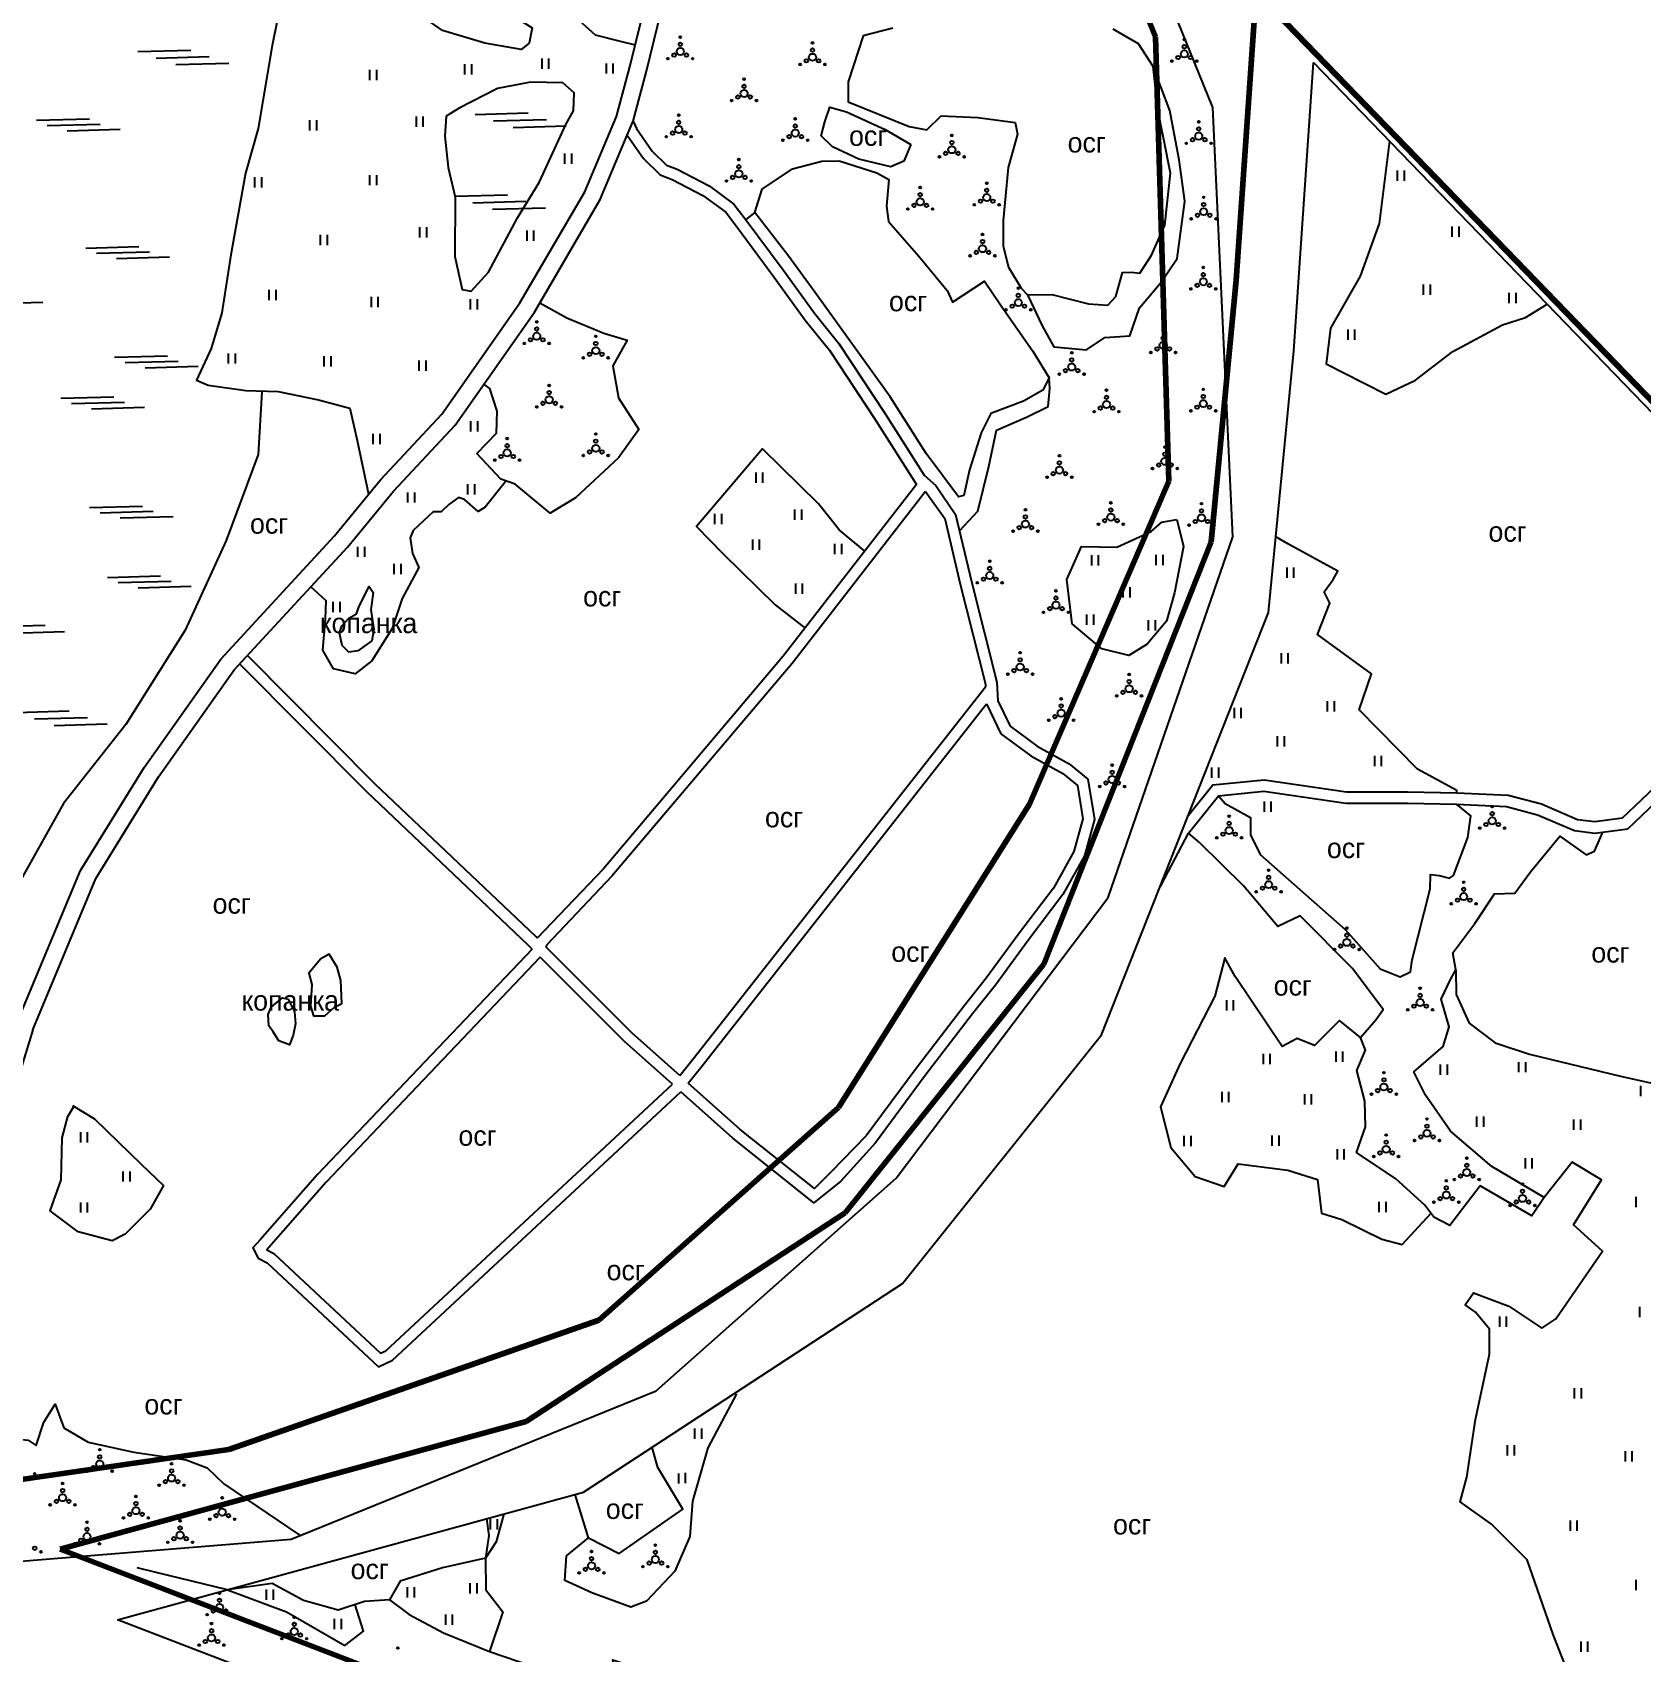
# Model space of a CAD drawing. Header units: millimetres. Extents: x 1378883 to 1389513, y 5662980 to 5673292.
# Drawn here: x 1382798 to 1383360, y 5669308 to 5669874 of the extents above; entities that cross this region are included whole.
import ezdxf

# ---------------------------------------------------------------- set-up
doc = ezdxf.new("R2010")
doc.units = ezdxf.units.MM
doc.layers.add('_5Інше', color=252, linetype='Continuous', lineweight=25)
for name, color, linetype in [('вулиці', 7, 'Continuous'), ('ВулНазва', 7, 'Continuous'), ('КартаСкан', 252, 'Continuous'), ('район', 6, 'Continuous'), ('Умовні познач', 7, 'Continuous')]:
    doc.layers.add(name, color=color, linetype=linetype)
picture_1 = doc.add_image_def('image1.tif', size_in_pixel=(29607, 29619))

# ---------------------------------------------------------------- blocks, each defined once
blk = doc.blocks.new('ЛвЗд')
at = {"layer": '_5Інше', "color": 204, "linetype": 'Continuous'}
for points in [[(46285.81, 27627.336), (46247.786, 27722.554)], [(46313.545, 27542.251), (46321.086, 27642.838)], [(46321.086, 27642.838), (46667.679, 27279.893)], [(46291.878, 27477.383), (46285.81, 27627.336)], [(46304.209, 27450.833), (46313.545, 27542.251)], [(46247.598, 27351.703), (46291.878, 27477.383)], [(46244.981, 27303.701), (46304.209, 27450.833)], [(46172.992, 27254.136), (46247.598, 27351.703)], [(46175.04, 27217.293), (46244.981, 27303.701)], [(46088.792, 27180.291), (46172.992, 27254.136)], [(46063.258, 27145.042), (46175.04, 27217.293)], [(45961.015, 27129.247), (46088.792, 27180.291)], [(45900.297, 27101.475), (46063.258, 27145.042)], [(45850.894, 27120.94), (45961.015, 27129.247)], [(46651.062, 26807.482), (45900.297, 27101.475)]]:
    blk.add_lwpolyline(points, dxfattribs=at)

msp = doc.modelspace()

# ---------------------------------------------------------------- linework, layer by layer
at = {"layer": 'вулиці', "color": 7, "lineweight": -2}
for p, q in [((1382916.18, 5669856.97), (1382916.18, 5669860.57)), ((1382918.58, 5669856.97), (1382918.58, 5669860.57)), ((1382949.35, 5669858.97), (1382949.35, 5669862.57)), ((1382951.75, 5669858.97), (1382951.75, 5669862.57)), ((1382976.29, 5669860.96), (1382976.29, 5669864.56)), ((1382978.69, 5669860.96), (1382978.69, 5669864.56)), ((1382998.74, 5669859.22), (1382998.74, 5669862.82)), ((1383001.14, 5669859.22), (1383001.14, 5669862.82)), ((1382895.24, 5669839.41), (1382895.24, 5669843.01)), ((1382897.64, 5669839.41), (1382897.64, 5669843.01)), ((1382932.4, 5669840.65), (1382932.4, 5669844.25)), ((1382934.8, 5669840.65), (1382934.8, 5669844.25)), ((1382984.27, 5669827.7), (1382984.27, 5669831.3)), ((1382986.67, 5669827.7), (1382986.67, 5669831.3)), ((1382876.03, 5669819.48), (1382876.03, 5669823.08)), ((1382878.43, 5669819.48), (1382878.43, 5669823.08)), ((1382916.18, 5669820.22), (1382916.18, 5669823.82)), ((1382918.58, 5669820.22), (1382918.58, 5669823.82)), ((1382933.64, 5669802.04), (1382933.64, 5669805.64)), ((1382936.04, 5669802.04), (1382936.04, 5669805.64)), ((1382971.05, 5669800.79), (1382971.05, 5669804.39)), ((1382973.45, 5669800.79), (1382973.45, 5669804.39)), ((1382898.98, 5669799.29), (1382898.98, 5669802.89)), ((1382901.38, 5669799.29), (1382901.38, 5669802.89)), ((1382881.02, 5669780.11), (1382881.02, 5669783.71)), ((1382883.42, 5669780.11), (1382883.42, 5669783.71)), ((1382916.68, 5669777.62), (1382916.68, 5669781.22)), ((1382919.08, 5669777.62), (1382919.08, 5669781.22)), ((1382951.35, 5669776.87), (1382951.35, 5669780.47)), ((1382953.75, 5669776.87), (1382953.75, 5669780.47)), ((1382866.8, 5669757.94), (1382866.8, 5669761.54)), ((1382869.2, 5669757.94), (1382869.2, 5669761.54)), ((1382900.22, 5669756.94), (1382900.22, 5669760.54)), ((1382902.62, 5669756.94), (1382902.62, 5669760.54)), ((1382933.39, 5669755.44), (1382933.39, 5669759.04)), ((1382935.79, 5669755.44), (1382935.79, 5669759.04)), ((1382917.31, 5669729.78), (1382917.31, 5669733.38)), ((1382919.71, 5669729.78), (1382919.71, 5669733.38))]:
    msp.add_line(p, q, dxfattribs=at)
at = {"layer": 'вулиці', "color": 7}
for p, q in [((1383275.01, 5669821.77), (1383275.01, 5669825.37)), ((1383277.41, 5669821.77), (1383277.41, 5669825.37)), ((1383294.07, 5669802.29), (1383294.07, 5669805.89)), ((1383296.47, 5669802.29), (1383296.47, 5669805.89)), ((1383284.09, 5669781.98), (1383284.09, 5669785.58)), ((1383286.49, 5669781.98), (1383286.49, 5669785.58)), ((1383314.02, 5669779.04), (1383314.02, 5669782.64)), ((1383316.42, 5669779.04), (1383316.42, 5669782.64)), ((1383257.71, 5669766.26), (1383257.71, 5669769.86)), ((1383260.11, 5669766.26), (1383260.11, 5669769.86)), ((1382951.41, 5669734.3), (1382951.41, 5669737.9)), ((1382953.81, 5669734.3), (1382953.81, 5669737.9)), ((1383051.02, 5669716.36), (1383051.02, 5669719.96)), ((1383053.42, 5669716.36), (1383053.42, 5669719.96)), ((1382929.47, 5669709.4), (1382929.47, 5669713)), ((1382931.87, 5669709.4), (1382931.87, 5669713)), ((1382950.41, 5669712.22), (1382950.41, 5669715.82)), ((1382952.81, 5669712.22), (1382952.81, 5669715.82)), ((1383064.54, 5669703.36), (1383064.54, 5669706.96)), ((1383066.94, 5669703.36), (1383066.94, 5669706.96)), ((1383036.67, 5669701.85), (1383036.67, 5669705.45)), ((1383039.07, 5669701.85), (1383039.07, 5669705.45)), ((1383049.84, 5669692.9), (1383049.84, 5669696.5)), ((1383052.24, 5669692.9), (1383052.24, 5669696.5)), ((1382912.01, 5669690.42), (1382912.01, 5669694.02)), ((1382914.41, 5669690.42), (1382914.41, 5669694.02)), ((1383078.56, 5669691.39), (1383078.56, 5669694.99)), ((1383080.96, 5669691.39), (1383080.96, 5669694.99)), ((1383168.2, 5669687.49), (1383168.2, 5669691.09)), ((1383170.6, 5669687.49), (1383170.6, 5669691.09)), ((1383190.73, 5669687.61), (1383190.73, 5669691.21)), ((1383193.13, 5669687.61), (1383193.13, 5669691.21)), ((1382924.64, 5669684.44), (1382924.64, 5669688.04)), ((1382927.04, 5669684.44), (1382927.04, 5669688.04)), ((1383236.42, 5669683.1), (1383236.42, 5669686.7)), ((1383238.82, 5669683.1), (1383238.82, 5669686.7)), ((1383064.87, 5669677.55), (1383064.87, 5669681.15)), ((1383067.27, 5669677.55), (1383067.27, 5669681.15)), ((1383179.23, 5669676.24), (1383179.23, 5669679.84)), ((1383181.63, 5669676.24), (1383181.63, 5669679.84)), ((1382903.37, 5669671.16), (1382903.37, 5669674.76)), ((1382905.77, 5669671.16), (1382905.77, 5669674.76)), ((1383166.56, 5669666.74), (1383166.56, 5669670.34)), ((1383168.96, 5669666.74), (1383168.96, 5669670.34)), ((1383188.04, 5669664.75), (1383188.04, 5669668.35)), ((1383190.44, 5669664.75), (1383190.44, 5669668.35)), ((1383234.45, 5669653.2), (1383234.45, 5669656.8)), ((1383236.85, 5669653.2), (1383236.85, 5669656.8)), ((1383250.57, 5669636.44), (1383250.57, 5669640.04)), ((1383252.97, 5669636.44), (1383252.97, 5669640.04)), ((1383218.02, 5669634.14), (1383218.02, 5669637.74)), ((1383220.42, 5669634.14), (1383220.42, 5669637.74)), ((1383233.13, 5669624.28), (1383233.13, 5669627.88)), ((1383235.53, 5669624.28), (1383235.53, 5669627.88)), ((1383210.18, 5669613.32), (1383210.18, 5669616.92)), ((1383212.58, 5669613.32), (1383212.58, 5669616.92)), ((1383267.01, 5669617.38), (1383267.01, 5669620.98)), ((1383269.41, 5669617.38), (1383269.41, 5669620.98)), ((1383228.48, 5669601.41), (1383228.48, 5669605.01)), ((1383230.88, 5669601.41), (1383230.88, 5669605.01)), ((1383215.37, 5669532.02), (1383215.37, 5669535.62)), ((1383217.77, 5669532.02), (1383217.77, 5669535.62)), ((1383228.16, 5669513.27), (1383228.16, 5669516.87)), ((1383230.56, 5669513.27), (1383230.56, 5669516.87)), ((1383253.53, 5669514.09), (1383253.53, 5669517.69)), ((1383255.93, 5669514.09), (1383255.93, 5669517.69)), ((1383289.98, 5669509.61), (1383289.98, 5669513.21)), ((1383292.38, 5669509.61), (1383292.38, 5669513.21)), ((1383317.35, 5669510.45), (1383317.35, 5669514.05)), ((1383319.75, 5669510.45), (1383319.75, 5669514.05)), ((1383213.72, 5669500.08), (1383213.72, 5669503.68)), ((1383216.12, 5669500.08), (1383216.12, 5669503.68)), ((1383359.97, 5669502.1), (1383359.97, 5669505.7)), ((1383242.6, 5669499.25), (1383242.6, 5669502.85)), ((1383245, 5669499.25), (1383245, 5669502.85)), ((1383302.73, 5669491.45), (1383302.73, 5669495.05)), ((1383305.13, 5669491.45), (1383305.13, 5669495.05)), ((1383336.57, 5669490.41), (1383336.57, 5669494.01)), ((1383338.97, 5669490.41), (1383338.97, 5669494.01)), ((1382815.2, 5669485.89), (1382815.2, 5669489.49)), ((1382817.6, 5669485.89), (1382817.6, 5669489.49)), ((1383200.51, 5669484.62), (1383200.51, 5669488.22)), ((1383202.91, 5669484.62), (1383202.91, 5669488.22)), ((1383231.25, 5669484.82), (1383231.25, 5669488.42)), ((1383233.65, 5669484.82), (1383233.65, 5669488.42)), ((1383253.98, 5669479.99), (1383253.98, 5669483.59)), ((1383256.38, 5669479.99), (1383256.38, 5669483.59)), ((1383319.65, 5669476.85), (1383319.65, 5669480.45)), ((1383322.05, 5669476.85), (1383322.05, 5669480.45)), ((1382830.03, 5669472.26), (1382830.03, 5669475.86)), ((1382832.43, 5669472.26), (1382832.43, 5669475.86)), ((1382815.2, 5669461.44), (1382815.2, 5669465.04)), ((1382817.6, 5669461.44), (1382817.6, 5669465.04)), ((1383268.63, 5669461.65), (1383268.63, 5669465.25)), ((1383271.03, 5669461.65), (1383271.03, 5669465.25)), ((1383358.31, 5669463.41), (1383358.31, 5669467.01)), ((1383310.68, 5669421.59), (1383310.68, 5669425.19)), ((1383313.08, 5669421.59), (1383313.08, 5669425.19)), ((1383359.56, 5669424.92), (1383359.56, 5669428.52)), ((1383336.79, 5669396.54), (1383336.79, 5669400.14)), ((1383339.19, 5669396.54), (1383339.19, 5669400.14)), ((1383029.66, 5669382.41), (1383029.66, 5669386.01)), ((1383032.06, 5669382.41), (1383032.06, 5669386.01)), ((1383313.4, 5669376.64), (1383313.4, 5669380.24)), ((1383315.8, 5669376.64), (1383315.8, 5669380.24)), ((1383354.55, 5669374.55), (1383354.55, 5669378.15)), ((1383356.95, 5669374.55), (1383356.95, 5669378.15)), ((1383024.04, 5669366.79), (1383024.04, 5669370.39)), ((1383026.36, 5669366.95), (1383026.36, 5669370.55)), ((1382958.28, 5669350.78), (1382958.28, 5669354.38)), ((1382960.68, 5669350.78), (1382960.68, 5669354.38)), ((1383335.33, 5669350.28), (1383335.33, 5669353.88)), ((1383337.73, 5669350.28), (1383337.73, 5669353.88)), ((1382880.12, 5669326.17), (1382880.12, 5669329.77)), ((1382882.52, 5669326.17), (1382882.52, 5669329.77)), ((1382929.32, 5669327.07), (1382929.32, 5669330.67)), ((1382931.72, 5669327.07), (1382931.72, 5669330.67)), ((1382951.23, 5669328.46), (1382951.23, 5669332.06)), ((1382953.63, 5669328.46), (1382953.63, 5669332.06)), ((1383358.31, 5669329.62), (1383358.31, 5669333.22)), ((1382903.86, 5669315.93), (1382903.86, 5669319.53)), ((1382906.26, 5669315.93), (1382906.26, 5669319.53)), ((1382942.66, 5669317.52), (1382942.66, 5669321.12)), ((1382945.06, 5669317.52), (1382945.06, 5669321.12)), ((1383339.09, 5669308.06), (1383339.09, 5669311.66)), ((1383341.49, 5669308.06), (1383341.49, 5669311.66))]:
    msp.add_line(p, q, dxfattribs=at)
at = {"layer": 'вулиці', "color": 7, "lineweight": -2}
for points in [[(1382792.89, 5669527.6), (1382815.14, 5669580.94), (1382837.31, 5669616.93), (1382864.1, 5669654.76), (1382903.85, 5669697.81), (1382919.84, 5669717.41), (1382941.27, 5669740.26), (1382968.56, 5669779.2), (1382991.2, 5669817.95), (1383002.28, 5669844.26), (1383006.95, 5669861.55), (1383016.19, 5669899.39), (1383023.12, 5669951.99), (1383021.26, 5670000.66), (1383015.72, 5670042.19), (1383004.58, 5670073.43), (1382995.81, 5670101.8), (1382978.69, 5670136.65), (1382970.6, 5670153.17), (1382977.35, 5670168.57)], [(1383008.07, 5669842.66), (1383012.76, 5669860.06), (1383022.1, 5669898.28), (1383029.14, 5669951.71), (1383027.25, 5670001.17), (1383021.63, 5670043.25), (1383011.06, 5670076.29), (1382992, 5670121.6), (1382981.13, 5670144.7), (1382978.47, 5670154.98), (1382982.14, 5670163.59)], [(1383017.07, 5669965.84), (1383010.34, 5669965.83), (1383000.33, 5669966.45), (1382989.84, 5669964.73), (1382978.27, 5669957.39), (1382971.22, 5669945.98), (1382968.25, 5669934.25), (1382968.25, 5669927.37), (1382965.9, 5669921.97), (1382962.77, 5669913.38), (1382960.89, 5669901.81), (1382961.36, 5669893.99), (1382966.83, 5669887.27), (1382975.91, 5669886.96), (1382988.12, 5669886.33), (1382990.31, 5669876.8), (1382994.84, 5669872.73), (1383003.51, 5669870.62)], [(1382934.52, 5669887.26), (1382952.78, 5669882.35), (1382969.13, 5669877.59), (1382972.78, 5669875.21), (1382971.83, 5669869.82), (1382968.97, 5669867.6), (1382956.27, 5669869.82), (1382941.51, 5669874.26), (1382933.89, 5669879.65), (1382933.89, 5669883.61), (1382934.52, 5669887.26)], [(1383098.71, 5669875.11), (1383088.35, 5669872.43), (1383083.16, 5669856.33), (1383083.16, 5669849.42), (1383104.47, 5669840.8), (1383110.61, 5669839.65), (1383115.6, 5669844.44), (1383128.46, 5669843.86), (1383141.51, 5669842.14), (1383142.27, 5669838.11), (1383139.01, 5669826.42), (1383137.26, 5669807.98), (1383137.26, 5669798.93), (1383139.2, 5669791.61), (1383143.52, 5669784.28), (1383145.83, 5669781.98), (1383150.85, 5669771.14), (1383154.95, 5669763.82), (1383166.37, 5669762.74), (1383172.84, 5669767.05), (1383181.47, 5669767.7), (1383184.92, 5669777.39), (1383192.47, 5669786.44), (1383198.08, 5669794.62), (1383200.68, 5669814.74), (1383198.74, 5669829.18), (1383195.51, 5669846.41), (1383189.62, 5669861.68)], [(1383145.83, 5669781.98), (1383154.34, 5669782.13), (1383167.11, 5669778.79), (1383173.79, 5669778.34), (1383176.68, 5669781.37), (1383178.96, 5669789.72), (1383182.15, 5669789.88), (1383185.04, 5669789.57), (1383189.14, 5669795.8), (1383193.72, 5669806.31), (1383195.7, 5669824.43), (1383193.42, 5669836.28), (1383191.45, 5669845.84), (1383189.62, 5669861.68), (1383184.6, 5669869.58), (1383175.64, 5669874.74)], [(1383003.51, 5669870.62), (1383008.85, 5669869.31)], [(1382987.22, 5669846.21), (1382987.53, 5669852.55), (1382983.58, 5669855.97), (1382972.25, 5669856.28), (1382960.71, 5669854), (1382947.3, 5669847.15), (1382942.83, 5669844.34), (1382942.31, 5669837.39), (1382943.46, 5669826.48), (1382945.99, 5669816.12), (1382945.78, 5669795.4), (1382948.43, 5669783.83), (1382951.48, 5669783.22), (1382957.58, 5669789.92), (1382967.75, 5669808.81), (1382975.27, 5669821.2), (1382984.74, 5669841.67), (1382987.22, 5669846.21)], [(1383006.02, 5669837.68), (1383008.07, 5669842.66)], [(1383008.07, 5669842.66), (1383009.27, 5669840.02), (1383014.76, 5669832.2), (1383019.74, 5669827.3), (1383023.42, 5669825.86), (1383034.59, 5669820.02), (1383043.28, 5669813.69), (1383047.22, 5669808.46), (1383060.45, 5669790.65), (1383071.39, 5669775.58), (1383079.92, 5669764.96), (1383095.93, 5669740.63), (1383109.68, 5669718.97), (1383113.79, 5669715.38), (1383120.67, 5669705.31), (1383126.21, 5669681.83), (1383135.05, 5669646.65), (1383135.46, 5669640.15), (1383139.7, 5669631.33), (1383149.12, 5669624.3), (1383160.31, 5669618.16), (1383166.91, 5669612.81), (1383169.23, 5669598.75), (1383165.74, 5669586.04), (1383158.18, 5669572.58), (1383145.85, 5669556.32), (1383134.56, 5669540.87), (1383126.57, 5669530.85), (1383110.06, 5669509.37), (1383092.67, 5669485.84), (1383080.64, 5669472.49), (1383071.19, 5669464.92), (1383042.88, 5669487.41), (1383024.79, 5669503.58)], [(1383105.02, 5669834.47), (1383102.64, 5669828.6), (1383098.03, 5669826.7), (1383086.93, 5669829.39), (1383077.72, 5669833.67), (1383073.76, 5669837.48), (1383075.03, 5669842.39), (1383076.77, 5669847.46), (1383082.64, 5669845.88), (1383096.13, 5669839.7), (1383105.02, 5669834.47)], [(1382798.43, 5669525.29), (1382820.49, 5669578.19), (1382842.32, 5669613.62), (1382868.77, 5669650.98), (1382908.39, 5669693.88), (1382924.36, 5669713.46), (1382945.94, 5669736.47), (1382973.62, 5669775.96), (1382996.58, 5669815.27), (1383006.02, 5669837.68)], [(1383006.02, 5669837.68), (1383011.69, 5669829.61), (1383017.52, 5669823.87), (1383021.77, 5669822.22), (1383032.47, 5669816.61), (1383040.44, 5669810.8), (1383044.02, 5669806.06), (1383057.23, 5669788.29), (1383068.21, 5669773.15), (1383076.69, 5669762.6), (1383092.57, 5669738.46), (1383107.03, 5669715.69)], [(1383272.14, 5669835.75), (1383268.59, 5669806.93), (1383261.95, 5669788.47), (1383251.56, 5669770.31), (1383250.12, 5669757.91), (1383256.18, 5669754.73), (1383270.9, 5669747.24), (1383281.29, 5669752.14), (1383294.29, 5669762.23), (1383311.61, 5669771.46), (1383319.69, 5669774.05), (1383327.22, 5669778.74)], [(1383050.63, 5669810.69), (1383053.13, 5669818.86), (1383063.74, 5669825.93), (1383074.01, 5669828.62), (1383080.07, 5669828.79), (1383093.2, 5669824.58), (1383097.41, 5669822.23), (1383096.57, 5669812.98), (1383097.24, 5669807.59), (1383107.88, 5669795.46), (1383117.77, 5669783.47), (1383119.65, 5669779.47), (1383130.72, 5669786.76), (1383136.37, 5669778.53), (1383147.68, 5669762.3), (1383153.36, 5669752.94)], [(1383122.03, 5669699.55), (1383128.43, 5669706.43), (1383132.31, 5669722.07), (1383135, 5669734.69), (1383145.44, 5669739.23), (1383153.01, 5669742.93), (1383153.53, 5669749.24), (1383153.36, 5669752.94), (1383151.18, 5669748.73), (1383144.44, 5669744.86), (1383132.99, 5669740.49), (1383129.63, 5669733.76), (1383125.59, 5669720.81), (1383123.57, 5669711.9), (1383121.71, 5669711.4), (1383110.43, 5669726.53), (1383097.81, 5669746.38), (1383072.52, 5669781.6), (1383062.42, 5669795.39), (1383050.63, 5669810.69), (1383047.39, 5669808.24)], [(1382975.52, 5669779.2), (1382984.96, 5669773.95), (1382997.91, 5669768.63), (1383006.03, 5669766.09), (1383000.96, 5669757.21), (1383002.99, 5669746.05), (1383010.1, 5669734.89), (1383002.99, 5669725), (1382988.01, 5669711.05), (1382979.12, 5669705.72), (1382966.93, 5669715.87), (1382961.85, 5669717.64), (1382953.47, 5669726.52), (1382960.43, 5669733.72), (1382960.56, 5669741.35), (1382958.06, 5669749.24), (1382955.93, 5669750.73)], [(1383088.96, 5669692.42), (1383080.01, 5669699.85), (1383072.78, 5669709.02), (1383053.24, 5669728.15), (1383030.18, 5669701.02), (1383039.36, 5669691.65), (1383057.73, 5669673.69), (1383068.14, 5669665.61)], [(1382963.81, 5669716.96), (1382956.47, 5669707.87), (1382953.97, 5669706.29), (1382949.23, 5669710.5), (1382947.12, 5669711.16), (1382943.7, 5669708.79), (1382941.06, 5669706.16), (1382938.3, 5669706.16), (1382931.32, 5669699.72), (1382930.27, 5669697.09), (1382931.06, 5669691.69), (1382933.28, 5669686.76), (1382927.49, 5669675.98), (1382923.93, 5669665.45), (1382916.87, 5669654.16), (1382910.98, 5669649.56), (1382903.43, 5669651.4), (1382899.75, 5669657.84), (1382900.67, 5669668.88), (1382900.85, 5669675.14), (1382895.58, 5669680.01)], [(1383107.03, 5669715.69), (1383060.47, 5669655.73), (1382997.7, 5669581.57), (1382974.62, 5669557.31), (1382974.61, 5669557.29)], [(1383110.19, 5669713.24), (1383063.57, 5669653.21), (1383000.67, 5669578.9), (1382977.96, 5669555.01), (1382977.62, 5669554.29)], [(1383110.19, 5669713.24), (1383116.9, 5669703.89), (1383122.33, 5669680.88), (1383131.08, 5669646.03), (1383131.14, 5669645.12)], [(1383197.88, 5669703.54), (1383200.23, 5669694.13), (1383197.17, 5669677.9), (1383194.34, 5669668.02), (1383187.52, 5669660.02), (1383181.16, 5669656.02), (1383171.74, 5669658.37), (1383161.38, 5669667.08), (1383159.49, 5669682.6), (1383164.67, 5669694.13), (1383176.92, 5669693.89), (1383188.93, 5669699.3), (1383192.7, 5669702.6), (1383197.88, 5669703.54)], [(1383295.69, 5669608.04), (1383295.73, 5669608.85), (1383281.97, 5669616.29), (1383261.57, 5669637.06), (1383265.89, 5669649.61), (1383247.06, 5669663.32), (1383251.37, 5669674.3), (1383249.41, 5669678.22), (1383252.55, 5669682.53), (1383252.55, 5669682.53), (1383254.16, 5669685.42), (1383236.67, 5669694.97), (1383232.5, 5669697.46)], [(1382912.46, 5669673.24), (1382915.96, 5669680.16), (1382917.29, 5669677.98), (1382916.51, 5669672), (1382917.52, 5669665.15), (1382916.82, 5669661.11), (1382911.99, 5669657.61), (1382908.8, 5669657.22), (1382906.47, 5669659.56), (1382905.61, 5669663.99), (1382906.39, 5669666.32), (1382908.88, 5669669.04), (1382911.53, 5669670.52), (1382912.46, 5669673.24)], [(1382974.61, 5669557.3), (1382974.19, 5669557.72), (1382917.9, 5669611.24), (1382873.4, 5669655.99)], [(1382972.79, 5669553.46), (1382971.39, 5669554.86), (1382915.1, 5669608.38), (1382870.68, 5669653.05)], [(1383192.11, 5669575.38), (1383192.4, 5669575.82), (1383202.05, 5669593.99), (1383212.52, 5669607), (1383228.32, 5669608.6), (1383256.93, 5669604.4), (1383278.44, 5669604.4), (1383295.53, 5669604.04), (1383313.03, 5669603.29), (1383323.89, 5669600.41), (1383336.76, 5669594.87), (1383343.85, 5669593.99), (1383355.38, 5669595.54), (1383365.14, 5669604.84), (1383394.78, 5669633.02), (1383412.72, 5669651.19), (1383428.91, 5669650.69), (1383449.59, 5669641.98), (1383509.55, 5669578.07), (1383555.64, 5669531.38)], [(1383201.95, 5669600.24), (1383210.45, 5669610.81), (1383228.41, 5669612.63), (1383257.22, 5669608.4), (1383278.48, 5669608.4), (1383295.65, 5669608.04), (1383313.63, 5669607.27), (1383325.21, 5669604.2), (1383337.82, 5669598.77), (1383343.83, 5669598.02), (1383353.56, 5669599.33), (1383362.38, 5669607.74), (1383391.97, 5669635.87), (1383411.1, 5669655.24), (1383429.78, 5669654.67), (1383451.93, 5669645.33), (1383512.43, 5669580.84), (1383559.17, 5669533.49)], [(1383024.34, 5669509.36), (1383029.1, 5669515.2), (1383131.14, 5669645.12)], [(1383027.32, 5669506.69), (1383032.23, 5669512.71), (1383131.52, 5669639.12)], [(1383131.52, 5669639.12), (1383136.52, 5669628.71), (1383146.95, 5669620.93), (1383158.07, 5669614.82), (1383163.21, 5669610.66), (1383165.14, 5669598.97), (1383162.01, 5669587.58), (1383154.83, 5669574.78), (1383142.65, 5669558.71), (1383131.38, 5669543.3), (1383123.42, 5669533.31), (1383106.86, 5669511.78), (1383089.51, 5669488.29), (1383077.28, 5669475.74), (1383071.39, 5669469.88), (1383045.46, 5669490.47), (1383027.32, 5669506.69)], [(1383212.52, 5669607), (1383214.75, 5669604.29), (1383223.63, 5669599.41), (1383223.63, 5669593.42), (1383226.97, 5669586.54), (1383256.73, 5669560.35), (1383268.95, 5669546.59), (1383275.9, 5669543.83), (1383279.48, 5669545.55), (1383280.06, 5669549.7), (1383286.37, 5669574.48), (1383286.51, 5669579.49), (1383289.52, 5669579.21), (1383293.11, 5669578.21), (1383294.54, 5669579.21), (1383299.54, 5669592.42), (1383300.54, 5669600.04), (1383295.53, 5669604.04)], [(1383326.19, 5669466.71), (1383321.92, 5669460.28), (1383303.86, 5669470.83), (1383293.3, 5669456.99), (1383287.62, 5669459.83), (1383284.55, 5669464.02), (1383274.45, 5669473.21), (1383260.69, 5669482.43), (1383263.76, 5669491.39), (1383263.52, 5669500.41), (1383260.8, 5669511.07), (1383263.75, 5669518.22), (1383262.06, 5669522.61), (1383267.46, 5669528.79), (1383270, 5669532.44), (1383259.21, 5669546.73), (1383240.99, 5669565.14), (1383233.22, 5669561.37), (1383221.22, 5669575.57), (1383205.86, 5669590.75), (1383202.05, 5669593.99)], [(1383295.34, 5669546.29), (1383294.29, 5669552.16), (1383302.01, 5669562.37), (1383308.9, 5669572.79), (1383315.99, 5669573), (1383321.43, 5669580.41), (1383331.65, 5669592.91), (1383340.83, 5669586.45), (1383343.75, 5669587.7), (1383346.65, 5669594.36)], [(1383024.34, 5669509.36), (1383007.8, 5669524.15), (1382977.62, 5669554.29)], [(1382972.79, 5669553.46), (1382897.9, 5669474.8), (1382877.89, 5669451.93), (1382875.33, 5669449.19), (1382877.16, 5669445.53), (1382880.27, 5669443.88), (1382919.16, 5669407.57), (1382924.03, 5669409.87), (1383024.79, 5669503.58)], [(1382975.63, 5669550.63), (1382900.85, 5669472.11), (1382880.86, 5669449.25), (1382880.15, 5669448.49), (1382880.16, 5669448.46), (1382882.61, 5669447.16), (1382919.9, 5669412.35), (1382921.76, 5669413.22), (1383021.87, 5669506.33)], [(1382899.03, 5669550.09), (1382894.84, 5669545.07), (1382895.96, 5669541.17), (1382895.4, 5669533.51), (1382896.51, 5669530.17), (1382900.42, 5669530.17), (1382903.77, 5669533.23), (1382906.42, 5669534.49), (1382906, 5669542.57), (1382904.74, 5669547.16), (1382901.95, 5669551.76), (1382899.03, 5669550.09)], [(1383021.8, 5669506.26), (1383005.05, 5669521.24), (1382975.63, 5669550.63)], [(1383262.06, 5669522.61), (1383254.72, 5669528.55), (1383245.95, 5669519.79), (1383239.92, 5669522.25), (1383234.72, 5669519.52), (1383218.28, 5669543.88), (1383214.72, 5669550.45), (1383211.16, 5669537.03), (1383199.1, 5669513.5), (1383192.25, 5669498.44), (1383195.81, 5669484.21), (1383204.31, 5669474.08), (1383214.44, 5669470.53), (1383219.38, 5669478.46), (1383236.64, 5669476.27), (1383247.05, 5669472.99), (1383248.42, 5669461.22), (1383255.54, 5669459.03), (1383269.52, 5669452.19), (1383276.64, 5669450.27), (1383286.66, 5669461.15)], [(1383337.93, 5669292.14), (1383329.37, 5669314.1), (1383320.23, 5669340.2), (1383307.8, 5669352.62), (1383296.89, 5669360.48), (1383299.18, 5669369.09), (1383302.26, 5669389.16), (1383307.15, 5669412.04), (1383307.15, 5669420.78), (1383302.26, 5669426.69), (1383298.65, 5669429.26), (1383301.48, 5669433.38), (1383313.84, 5669428.75), (1383325.42, 5669421.04), (1383330.31, 5669424.38), (1383346.53, 5669448.03), (1383336.48, 5669457.2), (1383346.26, 5669472.88), (1383335.97, 5669479.05), (1383326.19, 5669466.71), (1383307.91, 5669477.51), (1383293.5, 5669489.85), (1383284.75, 5669502.45), (1383280.63, 5669510.67), (1383290.93, 5669519.41), (1383292.99, 5669526.36), (1383290.27, 5669536.03), (1383293.6, 5669543.09), (1383295.34, 5669546.29), (1383295.47, 5669537.63), (1383300.01, 5669527.63), (1383309.08, 5669520.69), (1383321.1, 5669516.83), (1383352.83, 5669509.07), (1383364.37, 5669506.57)], [(1382881.73, 5669533.23), (1382885.64, 5669536.44), (1382887.59, 5669536.02), (1382889.82, 5669531.56), (1382890.24, 5669527.38), (1382889.4, 5669523.48), (1382888.15, 5669520), (1382884.38, 5669521.39), (1382882.43, 5669524.6), (1382880.9, 5669526.69), (1382880.62, 5669530.59), (1382881.73, 5669533.23)], [(1382798.43, 5669525.29), (1382792.08, 5669504.28), (1382787.17, 5669470.57), (1382783.49, 5669434.09), (1382785.33, 5669389.51), (1382787.79, 5669359.78), (1382789.45, 5669339.34)], [(1382812.3, 5669498.81), (1382820.02, 5669494.26), (1382836.44, 5669478.25), (1382844.16, 5669470.94), (1382839.41, 5669462.63), (1382830.71, 5669453.94), (1382826.16, 5669451.57), (1382814.28, 5669454.73), (1382804.59, 5669462.04), (1382808.35, 5669472.91), (1382808.74, 5669487.54), (1382810.72, 5669495.05), (1382812.77, 5669498.53)], [(1383044.23, 5669398.12), (1383034.15, 5669379.32), (1383028.79, 5669360.66), (1383027.86, 5669348.28), (1383022.68, 5669336.27), (1383012.7, 5669325.73), (1383007.33, 5669323.7), (1382993.65, 5669328.69), (1382984.21, 5669332.94), (1382984.77, 5669341.62), (1382992.54, 5669347.91), (1382987.88, 5669363)], [(1382785.85, 5669383.22), (1382796.91, 5669381.93), (1382799.69, 5669380.13), (1382802.31, 5669388.3), (1382806.24, 5669394.51), (1382809.35, 5669386.34), (1382817.85, 5669381.28), (1382833.72, 5669377.84), (1382852.05, 5669375.07), (1382859.41, 5669372.29), (1382865.13, 5669366.73), (1382891.83, 5669348.7)], [(1382992.54, 5669347.91), (1383003.26, 5669342.36), (1383025.46, 5669357.88), (1383016.77, 5669372.48), (1383014.71, 5669379.46)], [(1382963, 5669356.2), (1382960.29, 5669346.43), (1382956.49, 5669340.75), (1382941.52, 5669337.38), (1382926.76, 5669332.74), (1382922.97, 5669326.21), (1382914.32, 5669325.58), (1382905.05, 5669322.63), (1382893.03, 5669326), (1382882.06, 5669331.9), (1382866.47, 5669329.69), (1382845.83, 5669334.7), (1382834.97, 5669337.43)], [(1382956.86, 5669354.51), (1382957.75, 5669348.69), (1382956.49, 5669340.75)], [(1382956.49, 5669340.75), (1382956.71, 5669329.69), (1382962.61, 5669322.03), (1382957.89, 5669308.18), (1383003.01, 5669292.86), (1383000.95, 5669305.24), (1383029.26, 5669295.81), (1383046.07, 5669288.44), (1383044.59, 5669283.14), (1383078.56, 5669262.74), (1383067.65, 5669255.67), (1383021.35, 5669271.87), (1383022.53, 5669278.65), (1383022.82, 5669286.89), (1383003.01, 5669292.86)], [(1382866.47, 5669329.69), (1382887.11, 5669322.03), (1382907.46, 5669310.24), (1382913.95, 5669315.25), (1382911, 5669324.53)], [(1382922.97, 5669326.21), (1382929.91, 5669321.1), (1382941.83, 5669314.65), (1382957.89, 5669308.18)]]:
    msp.add_lwpolyline(points, dxfattribs=at)
at = {"layer": 'вулиці', "color": 7}
for points in [[(1382883.97, 5669878.21), (1382882.05, 5669869.05), (1382877.18, 5669840.01), (1382872.76, 5669824.52), (1382867.67, 5669795.92), (1382864.5, 5669775.68), (1382860.76, 5669763.24), (1382855.66, 5669752.18), (1382859.74, 5669750.37), (1382872.87, 5669748.56), (1382884.19, 5669748.22), (1382898.23, 5669745.28), (1382909.21, 5669742.34), (1382911.7, 5669731.14), (1382915.68, 5669712.31)], [(1382878.41, 5669748.05), (1382877.11, 5669726.17), (1382865.96, 5669696.16), (1382851.71, 5669664.91), (1382830.94, 5669631.92), (1382809.25, 5669604.38), (1382783.86, 5669559.21), (1382778.28, 5669542.23), (1382780.89, 5669540.37), (1382782.83, 5669539.33), (1382781.28, 5669534.95), (1382782.44, 5669532.12), (1382787.22, 5669531.08), (1382791.6, 5669530.57), (1382792.89, 5669527.6), (1382783.07, 5669496.02), (1382778.74, 5669464.21), (1382775.67, 5669425.15), (1382774.41, 5669407.3), (1382774.21, 5669389.56), (1382776.86, 5669372.88), (1382777.36, 5669357.12), (1382777.36, 5669357.12), (1382741.74, 5669352.61)]]:
    msp.add_lwpolyline(points, dxfattribs=at)
at = {"layer": 'вулиці', "color": 7, "lineweight": -2}
msp.add_lwpolyline([(1382963.45, 5669357.81), (1382963.45, 5669357.81)], close=True, dxfattribs=at)
at = {"layer": 'вулиці', "color": 7}
for centre, radius in [((1383024.55, 5669871.95), 0.312), ((1383200.54, 5669871.12), 0.312), ((1383022.39, 5669865.7), 0.625), ((1383024.55, 5669866.95), 1.25), ((1383024.55, 5669869.45), 0.625), ((1383026.72, 5669865.7), 0.625), ((1383070.72, 5669864.94), 1.25), ((1383070.72, 5669867.44), 0.625), ((1383070.72, 5669869.94), 0.312), ((1383198.37, 5669864.87), 0.625), ((1383200.54, 5669866.12), 1.25), ((1383200.54, 5669868.62), 0.625), ((1383202.7, 5669864.87), 0.625), ((1383020.22, 5669864.45), 0.312), ((1383028.88, 5669864.45), 0.312), ((1383066.39, 5669862.44), 0.312), ((1383068.55, 5669863.69), 0.625), ((1383072.88, 5669863.69), 0.625), ((1383075.05, 5669862.44), 0.312), ((1383196.21, 5669863.62), 0.312), ((1383204.87, 5669863.62), 0.312), ((1383046.82, 5669854.8), 0.625), ((1383046.82, 5669857.3), 0.312), ((1383042.49, 5669849.8), 0.312), ((1383044.66, 5669851.05), 0.625), ((1383046.82, 5669852.3), 1.25), ((1383048.99, 5669851.05), 0.625), ((1383051.15, 5669849.8), 0.312), ((1383024.01, 5669842.22), 0.625), ((1383024.01, 5669844.72), 0.312), ((1383064.71, 5669843.45), 0.312), ((1383205.57, 5669842.38), 0.312), ((1383019.68, 5669837.22), 0.312), ((1383021.85, 5669838.47), 0.625), ((1383024.01, 5669839.72), 1.25), ((1383026.18, 5669838.47), 0.625), ((1383028.34, 5669837.22), 0.312), ((1383062.54, 5669837.2), 0.625), ((1383064.71, 5669838.45), 1.25), ((1383064.71, 5669840.95), 0.625), ((1383066.87, 5669837.2), 0.625), ((1383119.37, 5669837.66), 0.312), ((1383205.57, 5669837.38), 1.25), ((1383205.57, 5669839.88), 0.625), ((1383060.38, 5669835.95), 0.312), ((1383069.04, 5669835.95), 0.312), ((1383117.2, 5669831.41), 0.625), ((1383119.37, 5669832.66), 1.25), ((1383119.37, 5669835.16), 0.625), ((1383121.53, 5669831.41), 0.625), ((1383201.24, 5669834.88), 0.312), ((1383203.41, 5669836.13), 0.625), ((1383207.74, 5669836.13), 0.625), ((1383209.9, 5669834.88), 0.312), ((1383045, 5669826.73), 0.625), ((1383045, 5669829.23), 0.312), ((1383115.04, 5669830.16), 0.312), ((1383123.7, 5669830.16), 0.312), ((1383040.67, 5669821.73), 0.312), ((1383042.83, 5669822.98), 0.625), ((1383045, 5669824.23), 1.25), ((1383047.16, 5669822.98), 0.625), ((1383049.33, 5669821.73), 0.312), ((1383131.55, 5669820.95), 0.312), ((1383108.33, 5669814.46), 1.25), ((1383108.33, 5669816.96), 0.625), ((1383108.33, 5669819.46), 0.312), ((1383129.38, 5669814.7), 0.625), ((1383131.55, 5669815.95), 1.25), ((1383131.55, 5669818.45), 0.625), ((1383133.71, 5669814.7), 0.625), ((1383207.29, 5669816.02), 0.312), ((1383104, 5669811.96), 0.312), ((1383106.16, 5669813.21), 0.625), ((1383110.49, 5669813.21), 0.625), ((1383112.66, 5669811.96), 0.312), ((1383127.22, 5669813.45), 0.312), ((1383135.88, 5669813.45), 0.312), ((1383202.96, 5669808.52), 0.312), ((1383205.13, 5669809.77), 0.625), ((1383207.29, 5669811.02), 1.25), ((1383207.29, 5669813.52), 0.625), ((1383209.46, 5669809.77), 0.625), ((1383211.62, 5669808.52), 0.312), ((1383130.09, 5669803.08), 0.312), ((1383127.92, 5669796.83), 0.625), ((1383130.09, 5669798.08), 1.25), ((1383130.09, 5669800.58), 0.625), ((1383132.25, 5669796.83), 0.625), ((1383125.76, 5669795.58), 0.312), ((1383134.42, 5669795.58), 0.312), ((1383207.17, 5669791.54), 0.312), ((1383207.17, 5669786.54), 1.25), ((1383207.17, 5669789.04), 0.625), ((1383142.58, 5669779.26), 1.25), ((1383142.58, 5669781.76), 0.625), ((1383142.58, 5669784.26), 0.312), ((1383202.84, 5669784.04), 0.312), ((1383205, 5669785.29), 0.625), ((1383209.33, 5669785.29), 0.625), ((1383211.5, 5669784.04), 0.312), ((1383138.25, 5669776.76), 0.312), ((1383140.42, 5669778.01), 0.625), ((1383144.75, 5669778.01), 0.625), ((1383146.91, 5669776.76), 0.312), ((1382974.42, 5669770.02), 0.625), ((1382974.42, 5669772.52), 0.312), ((1383193.17, 5669769.34), 0.312), ((1382970.09, 5669765.02), 0.312), ((1382972.26, 5669766.27), 0.625), ((1382974.42, 5669767.52), 1.25), ((1382976.59, 5669766.27), 0.625), ((1382978.75, 5669765.02), 0.312), ((1382995.04, 5669762.48), 1.25), ((1382995.04, 5669764.98), 0.625), ((1382995.04, 5669767.48), 0.312), ((1383191.01, 5669763.09), 0.625), ((1383193.17, 5669764.34), 1.25), ((1383193.17, 5669766.84), 0.625), ((1383195.34, 5669763.09), 0.625), ((1382990.71, 5669759.98), 0.312), ((1382992.88, 5669761.23), 0.625), ((1382997.21, 5669761.23), 0.625), ((1382999.37, 5669759.98), 0.312), ((1383161.22, 5669756.75), 1.25), ((1383161.22, 5669759.25), 0.625), ((1383161.22, 5669761.75), 0.312), ((1383188.84, 5669761.84), 0.312), ((1383197.5, 5669761.84), 0.312), ((1383156.89, 5669754.25), 0.312), ((1383159.05, 5669755.5), 0.625), ((1383163.38, 5669755.5), 0.625), ((1383165.55, 5669754.25), 0.312), ((1382978.77, 5669745.32), 1.25), ((1382978.77, 5669747.82), 0.625), ((1382978.77, 5669750.32), 0.312), ((1383173.39, 5669746.17), 0.625), ((1383173.39, 5669748.67), 0.312), ((1383207.17, 5669746.48), 0.625), ((1383207.17, 5669748.98), 0.312), ((1382974.44, 5669742.82), 0.312), ((1382976.61, 5669744.07), 0.625), ((1382980.94, 5669744.07), 0.625), ((1382983.1, 5669742.82), 0.312), ((1383169.06, 5669741.17), 0.312), ((1383171.23, 5669742.42), 0.625), ((1383173.39, 5669743.67), 1.25), ((1383175.56, 5669742.42), 0.625), ((1383177.72, 5669741.17), 0.312), ((1383202.84, 5669741.48), 0.312), ((1383205, 5669742.73), 0.625), ((1383207.17, 5669743.98), 1.25), ((1383209.33, 5669742.73), 0.625), ((1383211.5, 5669741.48), 0.312), ((1382964.11, 5669729.28), 0.625), ((1382964.11, 5669731.78), 0.312), ((1382995.04, 5669728.38), 1.25), ((1382995.04, 5669730.88), 0.625), ((1382995.04, 5669733.38), 0.312), ((1382959.78, 5669724.28), 0.312), ((1382961.94, 5669725.53), 0.625), ((1382964.11, 5669726.78), 1.25), ((1382966.27, 5669725.53), 0.625), ((1382968.44, 5669724.28), 0.312), ((1382990.71, 5669725.88), 0.312), ((1382992.88, 5669727.13), 0.625), ((1382997.21, 5669727.13), 0.625), ((1382999.37, 5669725.88), 0.312), ((1383156.94, 5669723.27), 0.625), ((1383156.94, 5669725.77), 0.312), ((1383193.76, 5669723.81), 1.25), ((1383193.76, 5669726.31), 0.625), ((1383193.76, 5669728.81), 0.312), ((1383152.61, 5669718.27), 0.312), ((1383154.78, 5669719.52), 0.625), ((1383156.94, 5669720.77), 1.25), ((1383159.11, 5669719.52), 0.625), ((1383161.27, 5669718.27), 0.312), ((1383189.43, 5669721.31), 0.312), ((1383191.6, 5669722.56), 0.625), ((1383195.93, 5669722.56), 0.625), ((1383198.09, 5669721.31), 0.312), ((1383145.07, 5669706.92), 0.312), ((1383174.9, 5669706.85), 0.625), ((1383174.9, 5669709.35), 0.312), ((1383206.54, 5669706.55), 0.625), ((1383206.54, 5669709.05), 0.312), ((1383142.91, 5669700.67), 0.625), ((1383145.07, 5669701.92), 1.25), ((1383145.07, 5669704.42), 0.625), ((1383147.24, 5669700.67), 0.625), ((1383170.56, 5669701.85), 0.312), ((1383172.73, 5669703.1), 0.625), ((1383174.9, 5669704.35), 1.25), ((1383177.06, 5669703.1), 0.625), ((1383179.23, 5669701.85), 0.312), ((1383202.21, 5669701.55), 0.312), ((1383204.38, 5669702.8), 0.625), ((1383206.54, 5669704.05), 1.25), ((1383208.71, 5669702.8), 0.625), ((1383210.87, 5669701.55), 0.312), ((1383140.74, 5669699.42), 0.312), ((1383149.4, 5669699.42), 0.312), ((1383132.59, 5669683.93), 1.25), ((1383132.59, 5669686.43), 0.625), ((1383132.59, 5669688.93), 0.312), ((1383128.26, 5669681.43), 0.312), ((1383130.43, 5669682.68), 0.625), ((1383134.76, 5669682.68), 0.625), ((1383136.92, 5669681.43), 0.312), ((1383155.72, 5669678.6), 0.312), ((1383153.55, 5669672.35), 0.625), ((1383155.72, 5669673.6), 1.25), ((1383155.72, 5669676.1), 0.625), ((1383157.88, 5669672.35), 0.625), ((1383151.39, 5669671.1), 0.312), ((1383160.05, 5669671.1), 0.312), ((1383143.24, 5669657.01), 0.312), ((1383141.08, 5669650.76), 0.625), ((1383143.24, 5669652.01), 1.25), ((1383143.24, 5669654.51), 0.625), ((1383145.41, 5669650.76), 0.625), ((1383138.91, 5669649.51), 0.312), ((1383147.57, 5669649.51), 0.312), ((1383181.28, 5669644.41), 1.25), ((1383181.28, 5669646.91), 0.625), ((1383181.28, 5669649.41), 0.312), ((1383157.54, 5669638.4), 0.625), ((1383157.54, 5669640.9), 0.312), ((1383176.95, 5669641.91), 0.312), ((1383179.12, 5669643.16), 0.625), ((1383183.45, 5669643.16), 0.625), ((1383185.61, 5669641.91), 0.312), ((1383153.21, 5669633.4), 0.312), ((1383155.38, 5669634.65), 0.625), ((1383157.54, 5669635.9), 1.25), ((1383159.71, 5669634.65), 0.625), ((1383161.88, 5669633.4), 0.312), ((1383175.35, 5669617.73), 0.312), ((1383171.02, 5669610.23), 0.312), ((1383173.18, 5669611.48), 0.625), ((1383175.35, 5669612.73), 1.25), ((1383175.35, 5669615.23), 0.625), ((1383177.51, 5669611.48), 0.625), ((1383179.68, 5669610.23), 0.312), ((1383216.2, 5669599.87), 0.312), ((1383308.05, 5669598.26), 1.25), ((1383308.05, 5669600.76), 0.625), ((1383308.05, 5669603.26), 0.312), ((1383214.04, 5669593.62), 0.625), ((1383216.2, 5669594.87), 1.25), ((1383216.2, 5669597.37), 0.625), ((1383218.37, 5669593.62), 0.625), ((1383303.72, 5669595.76), 0.312), ((1383305.88, 5669597.01), 0.625), ((1383310.21, 5669597.01), 0.625), ((1383312.38, 5669595.76), 0.312), ((1383211.87, 5669592.37), 0.312), ((1383220.53, 5669592.37), 0.312), ((1383229.99, 5669576.01), 1.25), ((1383229.99, 5669578.51), 0.625), ((1383229.99, 5669581.01), 0.312), ((1383298.09, 5669576.83), 0.312), ((1383225.66, 5669573.51), 0.312), ((1383227.83, 5669574.76), 0.625), ((1383232.16, 5669574.76), 0.625), ((1383234.32, 5669573.51), 0.312), ((1383295.93, 5669570.58), 0.625), ((1383298.09, 5669571.83), 1.25), ((1383298.09, 5669574.33), 0.625), ((1383300.26, 5669570.58), 0.625), ((1383293.76, 5669569.33), 0.312), ((1383302.42, 5669569.33), 0.312), ((1383257.29, 5669560.82), 0.312), ((1383255.12, 5669554.57), 0.625), ((1383257.29, 5669555.82), 1.25), ((1383257.29, 5669558.32), 0.625), ((1383259.45, 5669554.57), 0.625), ((1383252.96, 5669553.32), 0.312), ((1383261.62, 5669553.32), 0.312), ((1383282.89, 5669537.31), 0.625), ((1383282.89, 5669539.81), 0.312), ((1383278.56, 5669532.31), 0.312), ((1383280.72, 5669533.56), 0.625), ((1383282.89, 5669534.81), 1.25), ((1383285.05, 5669533.56), 0.625), ((1383287.22, 5669532.31), 0.312), ((1383270.24, 5669510.32), 0.312), ((1383265.91, 5669502.82), 0.312), ((1383268.07, 5669504.07), 0.625), ((1383270.24, 5669505.32), 1.25), ((1383270.24, 5669507.82), 0.625), ((1383272.4, 5669504.07), 0.625), ((1383274.57, 5669502.82), 0.312), ((1383285.27, 5669491.64), 0.625), ((1383285.27, 5669494.14), 0.312), ((1383271.01, 5669486.06), 0.625), ((1383271.01, 5669488.56), 0.312), ((1383280.94, 5669486.64), 0.312), ((1383283.11, 5669487.89), 0.625), ((1383285.27, 5669489.14), 1.25), ((1383287.44, 5669487.89), 0.625), ((1383289.6, 5669486.64), 0.312), ((1383266.68, 5669481.06), 0.312), ((1383268.85, 5669482.31), 0.625), ((1383271.01, 5669483.56), 1.25), ((1383273.18, 5669482.31), 0.625), ((1383275.34, 5669481.06), 0.312), ((1383299.15, 5669480.47), 0.312), ((1383296.99, 5669474.22), 0.625), ((1383299.15, 5669475.47), 1.25), ((1383299.15, 5669477.97), 0.625), ((1383301.32, 5669474.22), 0.625), ((1383292.02, 5669470.08), 0.625), ((1383292.02, 5669472.58), 0.312), ((1383294.82, 5669472.97), 0.312), ((1383303.48, 5669472.97), 0.312), ((1383318.62, 5669468.92), 0.625), ((1383318.62, 5669471.42), 0.312), ((1383287.69, 5669465.08), 0.312), ((1383289.85, 5669466.33), 0.625), ((1383292.02, 5669467.58), 1.25), ((1383294.18, 5669466.33), 0.625), ((1383296.35, 5669465.08), 0.312), ((1383314.29, 5669463.92), 0.312), ((1383316.45, 5669465.17), 0.625), ((1383318.62, 5669466.42), 1.25), ((1383320.78, 5669465.17), 0.625), ((1383322.95, 5669463.92), 0.312), ((1382821.84, 5669378.67), 0.312), ((1382819.67, 5669372.42), 0.625), ((1382821.84, 5669373.67), 1.25), ((1382821.84, 5669376.17), 0.625), ((1382824, 5669372.42), 0.625), ((1382846.94, 5669373.74), 0.312), ((1382799.13, 5669370.29), 0.312), ((1382817.51, 5669371.17), 0.312), ((1382826.17, 5669371.17), 0.312), ((1382844.78, 5669367.49), 0.625), ((1382846.94, 5669368.74), 1.25), ((1382846.94, 5669371.24), 0.625), ((1382849.11, 5669367.49), 0.625), ((1382808.89, 5669361.88), 1.25), ((1382808.89, 5669364.38), 0.625), ((1382808.89, 5669366.88), 0.312), ((1382834.49, 5669362.33), 0.312), ((1382842.61, 5669366.24), 0.312), ((1382851.27, 5669366.24), 0.312), ((1382864.62, 5669361.86), 0.312), ((1382804.56, 5669359.38), 0.312), ((1382806.73, 5669360.63), 0.625), ((1382811.06, 5669360.63), 0.625), ((1382813.22, 5669359.38), 0.312), ((1382832.32, 5669356.08), 0.625), ((1382834.49, 5669357.33), 1.25), ((1382834.49, 5669359.83), 0.625), ((1382836.65, 5669356.08), 0.625), ((1382862.46, 5669355.61), 0.625), ((1382864.62, 5669356.86), 1.25), ((1382864.62, 5669359.36), 0.625), ((1382866.79, 5669355.61), 0.625), ((1382817.4, 5669350.82), 0.625), ((1382817.4, 5669353.32), 0.312), ((1382830.16, 5669354.83), 0.312), ((1382838.82, 5669354.83), 0.312), ((1382849.91, 5669351.3), 0.625), ((1382849.91, 5669353.8), 0.312), ((1382860.29, 5669354.36), 0.312), ((1382868.95, 5669354.36), 0.312), ((1382799.16, 5669344.23), 0.625), ((1382813.07, 5669345.82), 0.312), ((1382815.24, 5669347.07), 0.625), ((1382817.4, 5669348.32), 1.25), ((1382819.57, 5669347.07), 0.625), ((1382821.73, 5669345.82), 0.312), ((1382845.58, 5669346.3), 0.312), ((1382847.75, 5669347.55), 0.625), ((1382849.91, 5669348.8), 1.25), ((1382852.08, 5669347.55), 0.625), ((1382854.24, 5669346.3), 0.312), ((1383015.85, 5669345.3), 0.312), ((1382801.33, 5669342.98), 0.312), ((1382993.58, 5669338.11), 1.25), ((1382993.58, 5669340.61), 0.625), ((1382993.58, 5669343.11), 0.312), ((1383013.68, 5669339.05), 0.625), ((1383015.85, 5669340.3), 1.25), ((1383015.85, 5669342.8), 0.625), ((1383018.01, 5669339.05), 0.625), ((1382989.25, 5669335.61), 0.312), ((1382991.42, 5669336.86), 0.625), ((1382995.75, 5669336.86), 0.625), ((1382997.91, 5669335.61), 0.312), ((1383011.52, 5669337.8), 0.312), ((1383020.18, 5669337.8), 0.312), ((1382863.68, 5669328.55), 0.312), ((1382861.51, 5669322.3), 0.625), ((1382863.68, 5669323.55), 1.25), ((1382863.68, 5669326.05), 0.625), ((1382865.84, 5669322.3), 0.625), ((1382859.35, 5669321.05), 0.312), ((1382860.89, 5669317.91), 0.312), ((1382868.01, 5669321.05), 0.312), ((1382889.77, 5669315.16), 1.25), ((1382889.77, 5669317.66), 0.625), ((1382889.77, 5669320.16), 0.312), ((1382856.56, 5669310.41), 0.312), ((1382858.73, 5669311.66), 0.625), ((1382860.89, 5669312.91), 1.25), ((1382860.89, 5669315.41), 0.625), ((1382863.06, 5669311.66), 0.625), ((1382865.22, 5669310.41), 0.312), ((1382885.44, 5669312.66), 0.312), ((1382887.6, 5669313.91), 0.625), ((1382891.93, 5669313.91), 0.625), ((1382894.1, 5669312.66), 0.312), ((1382925.91, 5669309.4), 0.312)]:
    msp.add_circle(centre, radius, dxfattribs=at)
at = {"layer": 'район', "color": 6, "lineweight": 100}
for p, q in [((1383151.88, 5669967.06), (1383190.46, 5669872.06)), ((1383218.7, 5669787.14), (1383225.65, 5669887.77)), ((1383225.65, 5669887.77), (1383574.37, 5669526.87)), ((1383190.46, 5669872.06), (1383195.13, 5669716.85)), ((1383209.9, 5669695.67), (1383218.7, 5669787.14)), ((1383195.13, 5669716.85), (1383146.52, 5669604.09)), ((1383151.54, 5669548.19), (1383209.9, 5669695.67)), ((1383146.52, 5669604.09), (1383079.84, 5669498.21)), ((1383082.11, 5669461.38), (1383151.54, 5669548.19)), ((1383079.84, 5669498.21), (1382996.08, 5669423.87)), ((1382970.75, 5669388.47), (1383082.11, 5669461.38)), ((1382996.08, 5669423.87), (1382866.91, 5669378.76)), ((1382808.05, 5669343.95), (1382970.75, 5669388.47)), ((1382866.91, 5669378.76), (1382758.53, 5669363.12)), ((1383179.16, 5669201.13), (1382808.05, 5669343.95))]:
    msp.add_line(p, q, dxfattribs=at)
at = {"layer": 'Умовні познач', "color": 0, "lineweight": 25}
for p, q in [((1382835.11, 5669866.93), (1382853.62, 5669867.44)), ((1382841.56, 5669864.65), (1382860.06, 5669865.17)), ((1382848.39, 5669862.38), (1382866.89, 5669862.89)), ((1382799.74, 5669842.93), (1382818.24, 5669843.44)), ((1382952.89, 5669844.97), (1382971.39, 5669845.49)), ((1382959.34, 5669842.7), (1382977.84, 5669843.21)), ((1382803.47, 5669841.11), (1382821.97, 5669841.62)), ((1382810.46, 5669839.29), (1382828.96, 5669839.8)), ((1382966.16, 5669840.43), (1382984.66, 5669840.94)), ((1382945.68, 5669816.4), (1382964.18, 5669816.91)), ((1382952.13, 5669814.12), (1382970.63, 5669814.64)), ((1382958.96, 5669811.85), (1382977.46, 5669812.37)), ((1382816.98, 5669798.32), (1382835.49, 5669798.84)), ((1382820.71, 5669796.5), (1382839.22, 5669797.01)), ((1382827.7, 5669794.68), (1382846.21, 5669795.2)), ((1382783.51, 5669778.87), (1382802.01, 5669779.38)), ((1382827.03, 5669760.17), (1382845.53, 5669760.68)), ((1382830.76, 5669758.34), (1382849.26, 5669758.86)), ((1382837.75, 5669756.53), (1382856.25, 5669757.04)), ((1382808.26, 5669745.84), (1382826.76, 5669746.36)), ((1382811.99, 5669744.02), (1382830.49, 5669744.53)), ((1382818.98, 5669742.2), (1382837.48, 5669742.72)), ((1382818.3, 5669707.69), (1382836.81, 5669708.2)), ((1382822.03, 5669705.87), (1382840.53, 5669706.38)), ((1382829.02, 5669704.05), (1382847.53, 5669704.56)), ((1382824.55, 5669683.31), (1382843.05, 5669683.82)), ((1382828.28, 5669681.48), (1382846.78, 5669682)), ((1382835.27, 5669679.67), (1382853.77, 5669680.18)), ((1382784.25, 5669666.13), (1382802.75, 5669666.64)), ((1382791.08, 5669663.85), (1382809.58, 5669664.37)), ((1382792.67, 5669636.14), (1382811.17, 5669636.66)), ((1382799.11, 5669633.87), (1382817.61, 5669634.38)), ((1382805.94, 5669631.6), (1382824.44, 5669632.11))]:
    msp.add_line(p, q, dxfattribs=at)

# ---------------------------------------------------------------- block references
at = {"layer": 'ВулНазва', "color": 7, "lineweight": 9, "rotation": 0.3369352804470327}
msp.add_blockref('ЛвЗд', (1337087.97, 5641948.35), dxfattribs=at)

# ---------------------------------------------------------------- texts
at = {"layer": 'вулиці', "color": 7}
for s, p in [('осг', (1383083.47, 5669834)), ('осг', (1383159.78, 5669831.67)), ('осг', (1383097.41, 5669776.24)), ('осг', (1382874.3, 5669698.56)), ('осг', (1383306.73, 5669695.76)), ('осг', (1382990.61, 5669673.16)), ('копанка', (1382898.67, 5669663.82)), ('осг', (1383054.11, 5669596.01)), ('осг', (1383250.32, 5669585.27)), ('осг', (1382861.24, 5669565.85)), ('осг', (1383098.21, 5669549.03)), ('осг', (1383342.64, 5669548.77)), ('осг', (1383231.73, 5669537.24)), ('копанка', (1382871.32, 5669532)), ('осг', (1382947.08, 5669484.8)), ('осг', (1382998.81, 5669437.82)), ('осг', (1382837.42, 5669390.94)), ('осг', (1382998.53, 5669354.48)), ('осг', (1383175.64, 5669349.04)), ('осг', (1382909.43, 5669333.45))]:
    msp.add_text(s, height=7, dxfattribs=at).set_placement(p)

# ---------------------------------------------------------------- pictures from other files: only their frames are drawn
at = {"layer": 'КартаСкан'}
image = msp.add_image(picture_1, insert=(1378952.03, 5663192.31), size_in_units=(10026.9, 10030.97), rotation=0.395435, dxfattribs=at)
image.dxf.flags = 15

doc.saveas('drawing.dxf')
